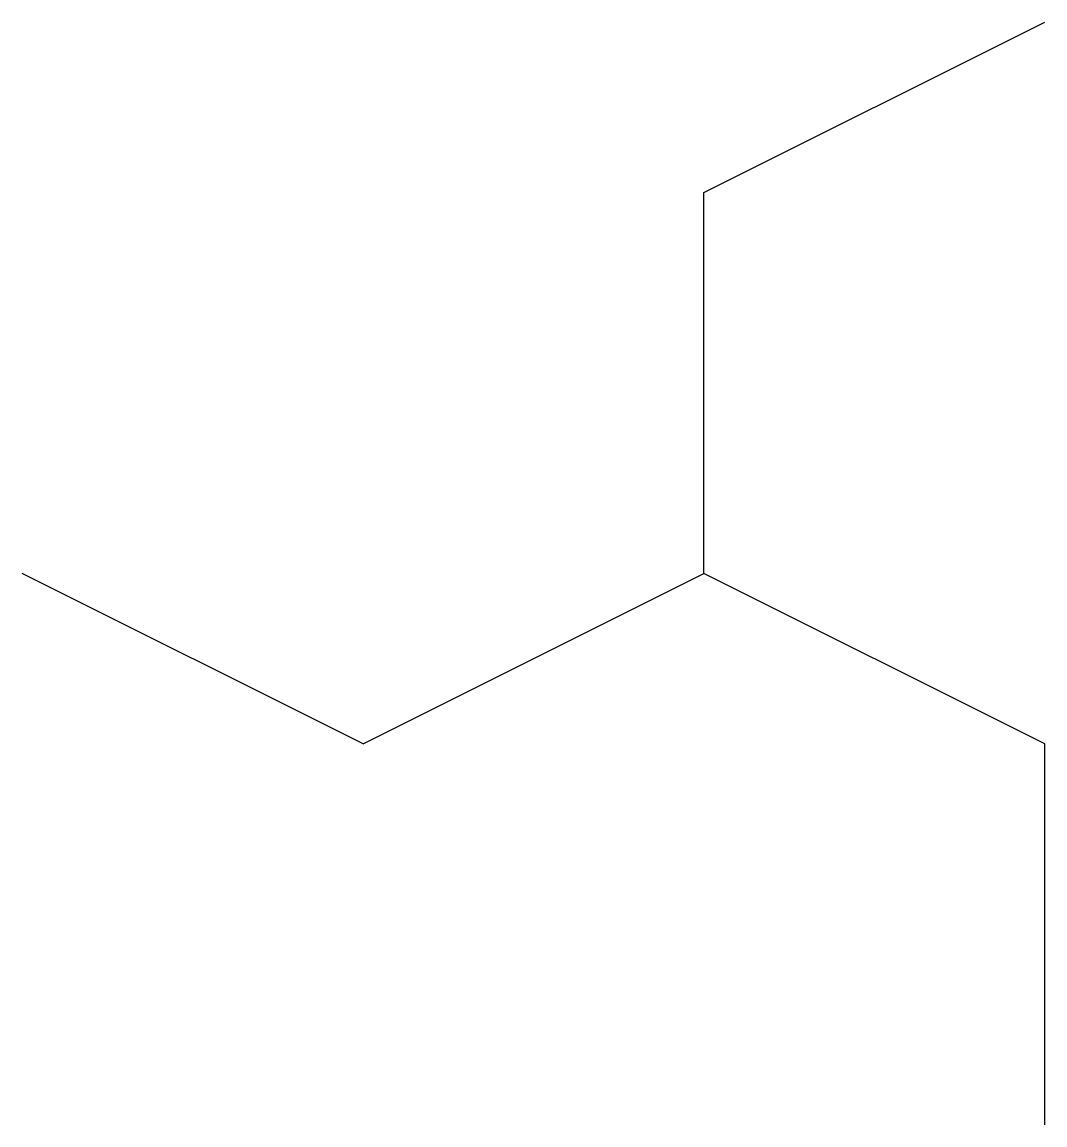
# Model space of a CAD drawing. Header units: millimetres. Extents: x -3.58 to 1.79, y -2.89 to 2.89.
import ezdxf

# ---------------------------------------------------------------- set-up
doc = ezdxf.new("R2010")
doc.units = ezdxf.units.MM
doc.layers.add('SYMB_FIL_FIN', color=1, linetype='Continuous')

msp = doc.modelspace()

# ---------------------------------------------------------------- linework, layer by layer
at = {"layer": 'SYMB_FIL_FIN'}
for p, q in [((0, 2), (1.7889, 2.8944)), ((0, 0), (0, 2)), ((-1.7889, -0.8944), (-3.5777, 0)), ((-1.7889, -0.8944), (0, 0)), ((1.7889, -0.8944), (0, 0)), ((1.7889, -2.8944), (1.7889, -0.8944))]:
    msp.add_line(p, q, dxfattribs=at)

doc.saveas('drawing.dxf')
